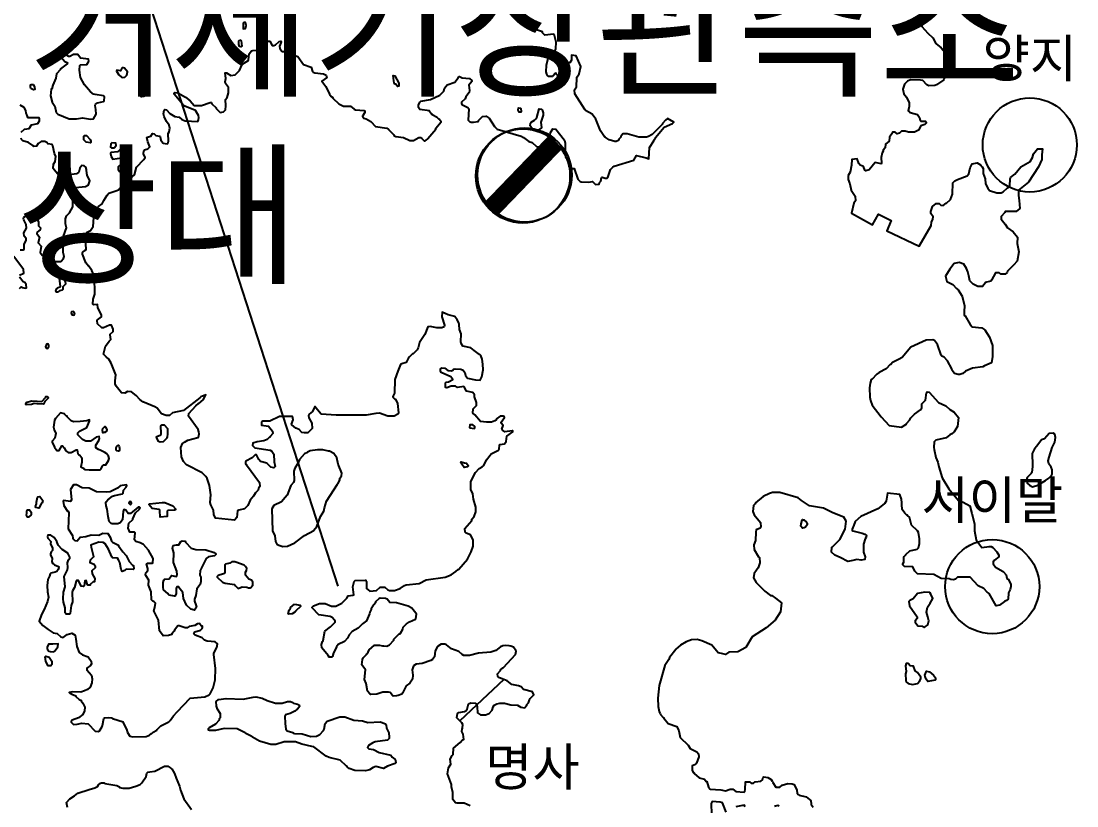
# Model space of a CAD drawing. Header units: millimetres. Extents: x -954552 to 1497340, y -301250 to 736091.
# Drawn here: x 333026 to 361063, y 139135 to 159984 of the extents above; entities that cross this region are included whole.
import ezdxf
from ezdxf.enums import TextEntityAlignment as Align

# ---------------------------------------------------------------- set-up
doc = ezdxf.new("R2010")
doc.units = ezdxf.units.MM
for name, color, linetype in [('2121', 7, 'Continuous'), ('2122', 7, 'Continuous'), ('AWS', 4, 'Continuous'), ('AWS명', 2, 'Continuous'), ('EL', 2, 'Continuous'), ('Point', 1, 'Continuous'), ('관측소명', 3, 'Continuous'), ('기상청', 1, 'Continuous'), ('티센', 6, 'Continuous')]:
    doc.layers.add(name, color=color, linetype=linetype)
doc.styles.get("Standard").update_dxf_attribs({"font": ''})
doc.styles.get('Standard').set_extended_font_data('Gulim')

# ---------------------------------------------------------------- blocks, each defined once
blk = doc.blocks.new('관측소(기상청)')
at = {"layer": '기상청', "const_width": 500}
blk.add_lwpolyline([(821, 874), (-914, -926)], dxfattribs=at)
at = {"layer": '기상청'}
blk.add_circle((-46, -26), 1250, dxfattribs=at)

msp = doc.modelspace()

# ---------------------------------------------------------------- linework, layer by layer
at = {"layer": '2121', "color": 7}
for points in [[(333026, 157030), (333113, 157111), (333237, 157133), (333300, 157231), (333468, 157266), (333518, 157332), (333518, 157394), (333505, 157410), (333218, 157412), (333186, 157456), (333180, 157503), (333180, 157503), (333159, 157541), (333155, 157611), (333111, 157693), (333004, 157748)], [(333004, 153909), (333086, 153906), (333105, 153937), (333111, 154056), (333160, 154156), (333160, 154206), (333104, 154274), (333103, 154356), (333103, 154356), (333166, 154482), (333165, 154581), (333096, 154703), (333091, 154736), (333102, 154775), (333146, 154806), (333277, 154819), (333302, 154807), (333390, 154720), (333458, 154701), (333470, 154686), (333490, 154645), (333490, 154545), (333540, 154489), (333528, 154438), (333449, 154377), (333447, 154339), (333516, 154245), (333479, 154096), (333555, 154008), (333530, 153833), (333585, 153767), (333603, 153761), (333687, 153633), (333805, 153596), (334068, 153601), (334094, 153610), (334156, 153673), (334168, 153728), (334142, 153841), (334154, 154135), (334154, 154135), (334135, 154248), (334151, 154269), (334228, 154492), (334209, 154596), (334202, 154729), (334233, 154810), (334314, 154891), (334401, 155054), (334400, 155211), (334331, 155348), (334330, 155410), (334355, 155435), (334367, 155472), (334406, 155508), (334426, 155515), (334426, 155527), (334468, 155560), (334736, 155593), (334817, 155636), (334848, 155743), (334779, 155889), (334779, 155908), (334772, 155930), (334766, 156043), (334746, 156108), (334698, 156135), (334641, 156148), (334590, 156073), (334560, 155967), (334498, 155929), (334315, 155901), (334315, 155901), (334029, 155884), (333878, 156070), (333884, 156183), (333934, 156258), (333946, 156390), (333917, 156468), (333870, 156667), (333851, 156708), (333739, 156723), (333708, 156760), (333657, 156789), (333563, 156788), (333476, 156732), (333439, 156662), (333358, 156650), (333337, 156675), (333220, 156756), (333070, 156805), (333039, 156839), (333026, 156874)], [(332982, 153237), (333095, 153290), (333088, 153388), (332831, 153730)], [(332984, 152881), (333027, 152925), (333061, 152908), (333134, 152891), (333171, 152895), (333158, 152988), (333147, 153010), (333127, 153038), (333077, 153057), (332982, 153181)], [(345842, 142492), (345118, 141813)], [(345118, 141813), (344675, 141398)]]:
    msp.add_lwpolyline(points, dxfattribs=at)
at = {"layer": '2122', "color": 7}
for points in [[(340861, 149704), (340828, 149745), (340766, 149615), (340673, 149546), (340656, 149504), (340667, 149446), (340749, 149303), (340756, 149159), (340643, 149043), (340551, 149042), (340481, 149058), (340406, 149133), (340319, 149170), (340212, 149257), (340206, 149276), (340255, 149388), (340236, 149476), (339886, 149481), (339630, 149355), (339437, 149354), (339406, 149323), (339412, 149248), (339600, 149224), (339600, 149224), (339706, 149093), (339707, 149025), (339641, 148951), (339635, 148931), (339622, 148931), (339564, 148871), (339476, 148830), (339292, 148803), (339177, 148773), (339171, 148711), (339233, 148648), (339636, 148589), (339683, 148562), (339740, 148481), (339747, 148274), (339772, 148150), (339741, 148118), (339654, 148137), (339553, 148243), (339383, 148285), (339340, 148336), (339278, 148458), (339240, 148461), (339159, 148379), (338997, 148291), (338985, 148278), (338985, 148229), (339002, 148206), (339015, 148206), (339015, 148193), (339355, 147723), (339355, 147723), (339362, 147623), (339337, 147599), (339318, 147524), (339247, 147452), (339201, 147367), (339106, 147261), (339045, 147117), (338958, 147023), (338804, 146994), (338777, 146973), (338752, 146797), (338690, 146728), (338189, 146783), (338146, 146876), (338139, 146994), (338064, 147132), (338051, 147195), (338063, 147395), (338030, 147650), (337968, 147829), (337936, 147884), (337836, 147981), (337417, 148192), (337335, 148285), (337284, 148410), (337272, 148653), (337314, 148760), (337366, 148802), (337452, 148848), (337720, 148918), (337733, 148930), (337733, 148930), (337757, 149018), (337749, 149077), (337726, 149133), (337469, 149492), (337480, 149556), (337668, 149767), (337735, 149822), (337747, 149822), (337861, 149924), (337935, 150055), (337798, 150005), (337773, 149977), (337337, 149641), (337050, 149577), (336969, 149509), (336875, 149508), (336756, 149552), (336643, 149704), (336580, 149738), (336261, 149867), (336177, 149936), (336082, 150034), (335954, 150137), (335855, 150142), (335780, 150104), (335692, 150110), (335548, 150282), (335524, 150352), (335520, 150427), (335540, 150591), (335414, 150897), (335414, 150897), (335352, 151006), (335281, 151061), (335213, 151136), (335256, 151309), (335263, 151350), (335362, 151484), (335406, 151527), (335387, 151646), (335393, 151665), (335468, 151734), (335474, 151797), (335423, 151903), (335374, 151902), (335211, 151836), (335174, 151839), (335055, 151942), (335048, 152033), (335054, 152051), (335161, 152132), (335160, 152177), (335066, 152364), (335053, 152457), (334947, 152444), (334928, 152463), (334940, 152594), (334966, 152674), (334983, 152726), (334975, 153188), (334901, 153357), (334825, 153470), (334813, 153473), (334813, 153473), (334747, 153558), (334732, 153593), (334661, 153793), (334661, 153837), (334730, 153899), (334742, 153899), (334755, 153925), (334749, 154060), (334733, 154149), (334734, 154274), (334784, 154374), (334865, 154418), (334940, 154524), (334963, 154893), (334976, 154963), (335078, 155058), (335181, 155132), (335222, 155219), (335311, 155363), (335356, 155413), (335546, 155471), (335611, 155505), (335848, 155796), (335983, 155858), (336034, 155897), (336090, 156103), (336285, 156310), (336320, 156360), (336276, 156454), (336282, 156541), (336301, 156560), (336301, 156560), (336395, 156594), (336444, 156642), (336388, 156779), (336369, 156888), (336375, 156898), (336468, 156923), (336518, 156998), (336561, 156992), (336600, 156949), (336706, 156930), (336718, 156914), (336737, 156818), (336800, 156737), (336906, 156728), (336932, 156756), (336938, 156793), (336931, 156996), (336962, 157043), (336980, 157137), (336961, 157218), (336888, 157317), (336822, 157450), (336804, 157524), (336828, 157615), (336847, 157636), (336884, 157630), (336972, 157531), (337111, 157450), (337223, 157432), (337291, 157369), (337379, 157339), (337379, 157339), (337715, 157317), (337741, 157359), (337748, 157421), (337741, 157477), (337659, 157611), (337378, 157726), (337323, 157772), (337095, 158043), (337095, 158069), (337114, 158087), (337184, 158081), (337390, 157963), (337514, 157870), (337621, 157746), (337816, 157746), (338046, 157822), (338078, 157819), (338095, 157785), (338204, 157679), (338209, 157659), (338309, 157554), (338403, 157573), (338453, 157629), (338465, 157736), (338452, 157898), (338495, 157954), (338532, 158079), (338532, 158217), (338457, 158329), (338444, 158373), (338463, 158460), (338463, 158460), (338443, 158610), (338480, 158614), (338594, 158536), (338712, 158555), (338824, 158668), (338892, 158812), (338960, 158872), (339048, 158925), (339061, 158952), (339085, 159118), (339147, 159194), (339179, 159204), (339366, 159210), (339409, 159245), (339415, 159375), (339427, 159401), (339515, 159408), (339586, 159455), (339628, 159452), (339697, 159340), (339735, 159340), (339778, 159352), (339878, 159446), (339927, 159450), (339934, 159422), (339890, 159315), (339897, 159259), (339903, 159240), (339959, 159178), (340078, 159178), (340178, 159247), (340178, 159247), (340228, 159251), (340240, 159235), (340234, 159154), (340278, 159079), (340378, 159048), (340529, 158833), (340730, 158762), (340761, 158647), (340780, 158628), (340828, 158612), (341055, 158582), (341124, 158548), (341149, 158476), (341136, 158476), (341012, 158391), (341118, 158251), (341219, 158042), (341263, 157980), (341302, 157952), (341308, 157935), (341463, 157789), (341589, 157722), (341770, 157722), (341871, 157641), (341902, 157631), (342134, 157612), (342152, 157601), (342158, 157560), (342096, 157461), (342127, 157406), (342188, 157390), (342188, 157390), (342311, 157315), (342434, 157187), (342740, 157144), (342771, 157116), (342784, 157116), (342784, 157104), (342922, 156967), (342935, 156939), (342978, 156917), (343185, 156896), (343348, 156816), (343442, 156816), (343586, 156889), (343629, 156895), (343669, 156869), (343729, 156804), (343760, 156807), (343781, 156821), (343823, 156855), (343823, 156868), (344040, 157111), (344040, 157136), (344183, 157306), (344131, 157378), (344118, 157378), (344077, 157424), (343945, 157495), (343945, 157508), (343927, 157511), (343867, 157587), (343870, 157601), (343870, 157601), (343613, 157635), (343576, 157685), (343575, 157753), (343613, 157828), (343644, 157859), (343894, 157898), (344143, 158017), (344249, 158124), (344273, 158199), (344342, 158293), (344542, 158363), (344635, 158475), (344635, 158488), (344666, 158513), (344741, 158476), (344929, 158457), (344991, 158408), (344991, 158383), (344917, 158282), (344936, 158139), (344926, 158083), (344837, 157970), (344815, 157923), (344725, 157832), (344719, 157795), (344731, 157770), (344888, 157689), (344913, 157657), (344902, 157351), (344933, 157320), (344977, 157299), (344977, 157299), (345039, 157296), (345151, 157315), (345176, 157330), (345176, 157343), (345282, 157447), (345375, 157460), (345457, 157404), (345595, 157185), (345670, 157110), (346309, 156925), (346365, 156894), (346509, 156782), (346597, 156758), (346716, 156652), (346916, 156640), (346984, 156603), (347104, 156622), (347115, 156647), (347077, 156960), (347083, 157022), (347145, 157122), (347226, 157116), (347452, 156823), (347478, 156742), (347472, 156629), (347479, 156380), (347548, 156286), (347567, 156124), (347592, 156086), (347611, 156070), (347711, 156065), (347711, 156065), (347806, 155784), (347868, 155725), (347899, 155716), (348101, 155704), (348200, 155720), (348275, 155639), (348376, 155656), (348390, 155694), (348418, 155729), (348443, 155826), (348456, 155839), (348536, 155813), (348587, 155815), (348605, 155833), (348679, 156042), (348741, 156106), (348779, 156128), (349297, 156292), (349365, 156417), (349621, 156350), (349694, 156322), (349714, 156630), (349829, 156806), (349835, 156829), (349877, 156881), (349877, 156894), (350100, 157169), (350325, 157267), (350363, 157302), (350192, 157395), (350138, 157354), (350138, 157354), (350057, 157262), (350057, 157250), (349782, 156968), (349689, 156918), (349632, 156905), (349432, 156898), (349120, 156985), (349004, 156990), (348953, 156922), (348954, 156903), (348898, 156845), (348899, 156833), (348864, 156799), (348827, 156784), (348796, 156784), (348641, 156826), (348533, 156901), (348533, 156914), (348521, 156914), (348413, 157069), (348290, 157379), (348187, 157513), (348018, 157606), (347993, 157634), (347729, 158049), (347722, 158161), (347772, 158236), (347784, 158480), (347790, 158505), (347846, 158587), (347888, 158781), (347888, 158781), (347766, 159059), (347644, 159080), (347645, 158948), (347595, 158879), (347439, 158885), (347420, 158866), (347417, 158803), (347431, 158752), (347434, 158666), (347408, 158588), (347371, 158522), (347303, 158525), (347234, 158585), (347234, 158597), (347212, 158596), (347159, 158527), (347134, 158512), (347041, 158508), (347006, 158537), (346986, 158571), (346971, 158640), (346977, 158814), (347026, 158996), (347040, 159022), (347169, 159152), (347179, 159182), (347225, 159246), (347231, 159427), (347193, 159603), (347168, 159640), (346931, 159614), (346931, 159614), (346868, 159670), (346868, 159695), (346661, 159769), (346617, 159800), (346526, 159897), (346372, 160090)], [(338926, 159866), (338927, 159781), (338983, 159787), (339001, 159867), (338982, 159949), (338938, 159943), (338926, 159930), (338926, 159866), (338926, 159866)], [(357094, 160001), (357063, 159973), (356963, 159960), (356938, 159942), (356932, 159923), (356945, 159838), (357026, 159751), (357026, 159751), (357108, 159661), (357236, 159540)], [(357236, 159540), (357314, 159391), (357455, 159271), (357604, 159108), (357640, 158924), (357604, 158725), (357569, 158576), (357533, 158421), (357338, 158288), (357294, 158272), (357131, 158262), (357082, 158292), (356968, 158405), (356911, 158418), (356643, 158422), (356562, 158391), (356486, 158307), (356438, 158175), (356438, 158175), (356463, 158052), (356534, 157960), (356612, 157811), (356605, 157719), (356584, 157601), (356603, 157598), (356634, 157560), (356828, 157499), (356884, 157423), (356903, 157343), (356916, 157330), (357040, 157324), (357059, 157299), (357059, 157274), (357028, 157240), (356916, 157205), (356861, 157083), (356748, 157036), (356592, 157030), (356504, 157060), (356423, 157060), (356404, 157057), (356348, 157003), (356292, 156990), (356241, 157034), (356167, 157034), (356165, 157017), (356086, 156902), (356074, 156797), (355980, 156714), (355969, 156615), (355922, 156552), (355922, 156533), (355888, 156483), (355863, 156364), (355863, 156364), (355876, 156208), (355863, 156196), (355707, 156226), (355545, 156032), (355458, 156004), (355433, 156025), (355395, 156125), (355308, 156156), (355271, 156200), (355226, 156325), (355089, 156306), (355077, 156153), (355040, 155974), (354990, 155880), (354990, 155774), (355035, 155662), (355067, 155493), (355173, 155331), (355180, 155207), (355143, 155143), (355074, 154878), (355074, 154878), (355639, 154568), (355791, 154857), (356131, 154687), (356012, 154415), (356878, 154008), (357197, 154557), (357197, 154557), (357200, 154639), (357238, 154724), (357243, 154782), (357185, 154877), (357180, 154929), (357230, 155063), (357323, 155139), (357404, 155139), (357448, 155095), (357510, 155089), (357592, 155145), (357604, 155145), (357704, 155246), (357760, 155390), (357771, 155690), (357771, 155690), (357824, 155739), (357889, 155778), (358145, 155872), (358195, 155929), (358231, 156083), (358282, 156191), (358413, 156217), (358507, 156168), (358551, 156115), (358576, 156068), (358570, 155939), (358627, 155792), (358639, 155662), (358694, 155544), (358740, 155487), (358934, 155419), (359049, 155419), (359103, 155451), (359220, 155558), (359233, 155558), (359283, 155620), (359288, 155783), (359301, 155833), (359413, 155921), (359575, 156114), (359818, 156250), (359887, 156360), (359911, 156459), (360017, 156591), (360148, 156592), (360136, 156427), (360136, 156304), (360043, 156109), (359776, 155707), (359509, 155491), (359509, 155353), (359534, 155214), (359545, 155008), (359452, 154926), (359198, 154923), (359161, 154926), (359146, 154896), (359055, 154795), (359049, 154720), (359156, 154586), (359156, 154586), (359220, 154488), (359370, 154386), (359488, 154242), (359478, 154072), (359519, 153856), (359478, 153604), (359380, 153496), (359216, 153345), (359210, 153309), (359154, 153261), (359054, 153260), (358998, 153295), (358904, 153295), (358798, 153100), (358774, 153072), (358630, 153044), (358630, 153018), (358555, 152937), (358534, 152931), (358430, 152936), (358305, 152999), (358223, 153086), (358192, 153218), (358192, 153218), (358171, 153321), (358135, 153414), (358063, 153527), (357935, 153568), (357801, 153547), (357688, 153398), (357570, 153208), (357606, 153069), (357770, 152987), (357862, 152882), (357862, 152882), (357906, 152841), (358013, 152679), (358082, 152417), (358065, 152267), (358070, 152180), (358083, 152155), (358096, 152155), (358228, 151921), (358284, 151865), (358540, 151837), (358618, 151781), (358745, 151590), (358823, 151363), (358823, 151073), (358795, 150903), (358613, 150826), (358569, 150797), (358288, 150763), (358107, 150681), (358032, 150624), (357951, 150599), (357907, 150599), (357813, 150623), (357751, 150701), (357738, 150745), (357625, 150962), (357536, 151060), (357474, 151084), (357456, 151106), (357361, 151393), (357279, 151495), (357238, 151514), (357060, 151507), (356655, 151319), (356419, 151049), (356340, 151001), (356163, 150917), (356120, 150861), (356107, 150861), (355995, 150748), (355814, 150653), (355752, 150609), (355615, 150460), (355602, 150460), (355572, 150362), (355559, 150244), (355559, 150244), (355560, 149997), (355578, 149906), (355623, 149785), (355868, 149467), (356081, 149237), (356407, 149200), (356524, 149269), (356538, 149297), (356624, 149388), (356646, 149435), (356748, 149539), (356910, 149658), (356942, 149714), (356948, 149820), (357041, 149914), (357071, 150108), (357084, 150133), (357140, 150127), (357391, 149853), (357585, 149767), (357685, 149670), (357685, 149670), (357803, 149592), (357916, 149457), (357895, 149216), (357800, 149077), (357743, 149023), (357686, 148990), (357595, 148911), (357313, 148847), (357276, 148809), (357264, 148653), (357274, 148606)], [(338834, 159490), (338872, 159463), (338884, 159318), (338865, 159302), (338822, 159305), (338809, 159361), (338809, 159461), (338834, 159490), (338834, 159490)], [(333866, 158280), (333840, 158188), (333828, 158176), (333803, 157998), (333847, 157832), (333923, 157720), (333961, 157558), (333999, 157508), (334299, 157384), (334493, 157384), (334661, 157410), (334873, 157383), (334949, 157389), (335017, 157512), (335014, 157638), (334997, 157742), (335004, 157773), (335057, 157810), (335215, 157847), (335235, 157878), (335240, 157962), (335215, 157999), (334990, 158030), (334946, 158046), (334873, 158101), (334709, 158293), (334601, 158484), (334576, 158678), (334587, 158803), (334606, 158822), (334769, 158832), (334769, 158832), (334818, 158898), (334824, 158917), (334818, 158969), (334606, 158997), (334537, 159093), (334418, 159096), (334324, 159046), (334293, 159046), (334124, 159139), (333918, 159176), (333906, 159151), (333936, 159101), (334099, 159020), (334187, 158914), (334250, 158886), (334256, 158865), (334250, 158846), (334075, 158714), (334076, 158701), (333970, 158582), (333945, 158470), (333866, 158280), (333866, 158280)], [(335709, 158753), (335669, 158663), (335569, 158679), (335563, 158653), (335619, 158554), (335696, 158496), (335732, 158486), (335782, 158492), (335838, 158551), (335851, 158639), (335769, 158732), (335709, 158753), (335709, 158753)], [(342920, 158395), (342904, 158541), (342955, 158532), (343061, 158339), (343055, 158254), (343018, 158251), (342974, 158308), (342955, 158313), (342930, 158344), (342920, 158395), (342920, 158395)], [(333273, 158230), (333278, 158287), (333290, 158299), (333346, 158299), (333385, 158241), (333391, 158168), (333353, 158156), (333288, 158196), (333273, 158230), (333273, 158230)], [(336160, 158090), (336161, 158062), (336209, 157984), (336234, 157981), (336296, 157994), (336339, 158041), (336352, 158109), (336302, 158166), (336220, 158193), (336164, 158140), (336160, 158090), (336160, 158090)], [(346229, 157621), (346237, 157681), (346287, 157669), (346300, 157653), (346306, 157594), (346294, 157569), (346250, 157566), (346229, 157621), (346229, 157621)], [(346692, 157384), (346719, 157423), (346781, 157651), (346844, 157642), (346860, 157627), (346893, 157546), (346894, 157483), (346832, 157302), (346845, 157152), (346758, 157083), (346658, 157079), (346574, 157162), (346545, 157204), (346551, 157270), (346569, 157301), (346662, 157356), (346692, 157384), (346692, 157384)], [(334692, 156851), (334694, 156929), (334713, 156948), (334763, 156942), (334863, 156842), (334882, 156792), (334882, 156761), (334870, 156749), (334757, 156767), (334694, 156829), (334692, 156851), (334692, 156851)], [(335501, 156614), (335551, 156676), (335538, 156738), (335439, 156750), (335413, 156726), (335401, 156639), (335426, 156613), (335501, 156614), (335501, 156614)], [(335613, 156531), (335588, 156514), (335420, 156495), (335402, 156463), (335417, 156385), (335459, 156320), (335696, 156349), (335696, 156336), (335709, 156336), (335753, 156277), (335821, 156274), (335833, 156290), (335827, 156345), (335700, 156511), (335700, 156524), (335676, 156549), (335639, 156558), (335613, 156531), (335613, 156531)], [(335715, 155990), (335741, 156014), (335728, 156101), (335702, 156139), (335627, 156139), (335603, 156114), (335604, 156039), (335641, 155989), (335715, 155990), (335715, 155990)], [(334162, 153348), (334145, 153168), (334195, 153075), (334202, 152994), (334133, 152925), (334133, 152856), (334121, 152840), (334049, 152819), (333992, 152785), (333965, 152784), (333952, 152818), (333978, 152877), (333995, 152899), (334071, 152937), (334033, 153229), (334095, 153287), (334119, 153325), (334162, 153348), (334162, 153348)], [(334449, 152200), (334439, 152252), (334416, 152269), (334367, 152259), (334352, 152227), (334380, 152178), (334424, 152173), (334444, 152195), (334444, 152195)], [(342163, 145131), (342181, 145131), (342181, 145112), (342181, 145112), (342194, 145100), (342201, 144915), (342288, 144844), (342464, 144854), (342563, 144945), (342682, 144943), (342766, 144879), (342813, 144855), (342939, 144856), (343095, 144912), (343206, 144994), (343250, 145010), (343593, 145045), (343787, 145137), (344287, 145210), (344449, 145273), (344572, 145362), (344634, 145418), (344653, 145423), (344879, 145687), (344978, 145881), (345027, 146038), (345027, 146206), (344958, 146340), (344845, 146378), (344814, 146408), (344809, 146507), (344994, 146718), (344999, 146750), (345056, 146819), (345100, 146950), (345100, 146950), (345099, 147069), (345036, 147287), (345022, 147424), (344973, 147537), (344972, 147749), (345092, 147993), (345191, 148097), (345270, 148140), (345311, 148179), (345388, 148331), (345486, 148449), (345506, 148488), (345706, 148582), (345719, 148607), (345730, 148727), (345743, 148739), (345862, 148752), (345905, 148820), (345929, 148958), (346081, 149071), (346088, 149095), (346068, 149102), (345872, 149077), (345810, 149117), (345792, 149145), (345829, 149245), (345778, 149302), (345778, 149332), (345866, 149452), (345855, 149477), (345830, 149485), (345830, 149485), (345747, 149485), (345652, 149416), (345640, 149390), (345610, 149366), (345522, 149331), (345387, 149330), (345228, 149343), (345078, 149520), (345021, 149570), (345027, 149686), (345115, 149774), (345121, 149849), (345070, 150005), (345064, 150055), (345020, 150117), (344857, 150154), (344794, 150266), (344782, 150273), (344619, 150253), (344563, 150284), (344450, 150284), (344332, 150243), (344294, 150249), (344294, 150371), (344317, 150389), (344379, 150404), (344488, 150465), (344437, 150534), (344181, 150652), (344162, 150689), (344165, 150725), (344165, 150725), (344174, 150758), (344193, 150777), (344280, 150764), (344356, 150706), (344455, 150696), (344487, 150709), (344511, 150740), (344549, 150749), (344705, 150741), (344768, 150710), (344806, 150647), (344831, 150566), (344881, 150498), (345095, 150456), (345218, 150449), (345262, 150530), (345293, 150718), (345286, 150874), (345269, 151003), (345235, 151099), (345211, 151130), (345198, 151130), (345055, 151234), (344972, 151304), (344753, 151347), (344709, 151416), (344703, 151460), (344715, 151678), (344666, 151790), (344655, 151928), (344650, 151968), (344650, 151968), (344610, 152052), (344544, 152140), (344368, 152183), (344209, 152249), (344201, 152126), (344270, 151902), (344258, 151864), (344195, 151839), (344070, 151833), (343889, 151872), (343827, 151862), (343744, 151661), (343610, 151443), (343567, 151301), (343542, 151249), (343439, 151147), (343419, 151141), (343339, 151069), (343304, 151022), (343255, 150911), (343137, 150882), (343099, 150861), (343030, 150685), (342950, 150460), (342946, 150103), (342896, 150010), (342902, 149988), (342952, 149942), (342965, 149942), (343022, 149829), (343047, 149573), (343047, 149573), (343028, 149542), (342929, 149491), (342761, 149491), (342547, 149565), (342447, 149558), (342186, 149514), (341391, 149518), (340998, 149545), (340986, 149547), (340861, 149704)], [(333761, 151372), (333734, 151411), (333697, 151401), (333673, 151329), (333695, 151292), (333729, 151290), (333761, 151344), (333759, 151379), (333759, 151379)], [(333452, 149889), (333581, 149878), (333681, 149991), (333687, 150010), (333706, 150007), (333743, 149982), (333743, 149970), (333656, 149879), (333619, 149809), (333449, 149815), (333375, 149828), (333300, 149796), (333163, 149789), (333150, 149802), (333150, 149820), (333175, 149858), (333313, 149896), (333452, 149889), (333452, 149889)], [(334599, 149346), (334414, 149341), (334357, 149369), (334250, 149474), (334250, 149487), (334231, 149493), (334182, 149540), (334182, 149552), (334069, 149574), (333939, 149430), (333914, 149379), (333883, 149198), (333901, 149130), (333947, 149030), (333922, 148905), (333847, 148829), (333851, 148795), (333910, 148667), (333973, 148580), (334036, 148580), (334110, 148705), (334129, 148702), (334172, 148648), (334217, 148569), (334273, 148525), (334360, 148525), (334485, 148594), (334516, 148598), (334536, 148488), (334548, 148469), (334584, 148456), (334584, 148456), (334636, 148383), (334636, 148263), (334612, 148145), (334682, 148111), (334688, 148092), (334724, 148073), (334831, 148064), (335124, 148062), (335149, 148087), (335192, 148171), (335218, 148197), (335274, 148197), (335348, 148308), (335361, 148360), (335348, 148423), (335292, 148497), (335254, 148522), (335147, 148578), (335078, 148599), (335010, 148646), (335010, 148714), (335092, 148846), (335106, 148893), (335102, 148949), (335022, 148927), (334865, 148827), (334747, 148826), (334653, 148870), (334534, 148994), (334534, 149044), (334577, 149088), (334577, 149088), (334776, 149192), (334845, 149354), (334845, 149391), (334770, 149363), (334599, 149346), (334599, 149346)], [(335215, 149053), (335215, 149065), (335264, 149065), (335264, 149078), (335302, 149091), (335314, 149128), (335289, 149190), (335264, 149190), (335264, 149203), (335238, 149202), (335189, 149153), (335177, 149115), (335189, 149052), (335215, 149053), (335215, 149053)], [(336744, 149029), (336738, 149233), (336776, 149262), (336825, 149259), (336913, 149159), (336917, 149030), (336909, 148920), (336896, 148920), (336896, 148902), (336803, 148808), (336721, 148799), (336677, 148820), (336621, 148927), (336633, 148951), (336733, 148992), (336745, 149008), (336744, 149029), (336744, 149029)], [(345006, 149255), (344941, 149255), (344929, 149192), (344942, 149180), (345055, 149158), (345079, 149186), (345073, 149214), (345022, 149255), (345006, 149255), (345006, 149255)], [(335553, 148639), (335559, 148686), (335584, 148710), (335616, 148714), (335634, 148686), (335641, 148635), (335635, 148581), (335616, 148558), (335566, 148564), (335547, 148585), (335553, 148639), (335553, 148639)], [(341186, 148563), (341039, 148598), (340895, 148598), (340895, 148598), (340701, 148565), (340632, 148536), (340628, 148521), (340552, 148490), (340415, 148340), (340374, 148228), (340291, 148108), (340272, 148026), (340280, 147777), (340261, 147728), (340186, 147645), (340094, 147388), (340039, 147324), (340039, 147324)], [(357274, 148606), (357321, 148391), (357371, 148266), (357397, 148139), (357485, 147848), (357661, 147556), (357918, 147247), (357918, 147247), (358044, 147204), (358221, 147105), (358277, 146899), (358348, 146630), (358348, 146439), (358390, 146205), (358404, 146174), (358541, 145996), (358735, 146028), (358782, 146027), (358828, 146004), (358935, 145885), (358986, 145797), (358986, 145754), (358873, 145666), (358855, 145634), (358836, 145628), (358836, 145566), (358899, 145479), (359105, 145361), (359181, 145274), (359200, 145186), (359215, 145165), (359234, 145158), (359307, 145024), (359310, 144961), (359295, 144880), (359251, 144799), (359239, 144630), (359196, 144593), (359141, 144569), (359009, 144467), (358915, 144454), (358733, 144778), (358677, 144817), (358589, 144909), (358589, 144909), (358445, 144980), (358232, 145215), (357894, 145213), (357838, 145162), (357783, 145144), (357718, 145147), (357667, 145163), (357457, 145174), (357263, 145280), (356831, 145297), (356757, 145371), (356706, 145484), (356481, 145496), (356444, 145539), (356444, 145570), (356468, 145608), (356468, 145739), (356480, 145764), (356518, 145801), (356518, 145814), (356623, 145909), (356817, 145956), (356854, 145990), (356882, 146104), (356885, 146234), (356853, 146396), (356828, 146446), (356671, 146596), (356614, 146802), (356575, 146838), (356569, 146857), (356569, 146857), (356549, 146863), (356495, 146910), (356426, 147007), (356410, 147139), (356417, 147183), (356409, 147288), (356362, 147407), (356037, 147443), (356001, 147231), (355957, 147159), (355944, 147159), (355777, 147031), (355327, 146823), (355172, 146691), (355143, 146592), (355097, 146491), (355098, 146453), (355110, 146440), (355360, 146379), (355435, 146351), (355472, 146322), (355464, 146270), (355437, 146230), (355398, 146091), (355399, 145873), (355399, 145873), (355436, 145751), (355429, 145681), (355330, 145659), (355216, 145681), (355110, 145652), (354983, 145631), (354777, 145730), (354635, 145794), (354550, 145879), (354555, 146008), (354555, 146008), (354568, 146011), (354767, 146215), (354909, 146483), (354934, 146696), (354877, 146808), (354584, 146919), (354333, 147044), (353961, 147107), (353751, 147251), (353663, 147323), (353663, 147323), (353176, 147465), (352982, 147464), (352897, 147433), (352732, 147357), (352527, 147186), (352521, 147157), (352477, 147113), (352459, 146956), (352497, 146866), (352660, 146663), (352673, 146539), (352648, 146513), (352548, 146469), (352536, 146406), (352524, 146188), (352487, 146069), (352494, 145944), (352609, 145756), (352621, 145756), (352632, 145738), (352639, 145595), (352602, 145457), (352551, 145400), (352496, 145313), (352478, 145192), (352546, 145067), (352559, 145064), (352779, 144839), (352929, 144721), (352960, 144721), (353055, 144653), (353218, 144533), (353190, 144292), (353048, 144065), (352814, 143867), (352439, 143626), (352269, 143342), (352063, 143229), (351822, 143215), (351730, 143158), (351628, 143186), (351541, 143199), (351365, 143404), (351103, 143521), (350983, 143552), (350830, 143544), (350690, 143498), (350533, 143407), (350410, 143301), (350410, 143288), (350242, 143081), (350223, 143025), (350118, 142869), (349969, 142337), (349939, 142000), (349945, 141780), (349966, 141644), (349986, 141601), (350001, 141597), (350009, 141565), (350074, 141488), (350086, 141488), (350093, 141468), (350210, 141325), (350441, 141242), (350488, 141125), (350530, 140949), (350736, 140753), (350794, 140659), (350969, 140573), (351018, 140519), (351018, 140519), (351019, 140441), (350963, 140272), (350932, 140235), (350845, 140197), (350845, 140078), (350884, 140013), (350896, 140013), (350902, 139996), (351034, 139885), (351171, 139845), (351221, 139779), (351234, 139779), (351282, 139632), (351328, 139580), (351609, 139562), (351735, 139532), (351853, 139576), (351929, 139576), (352010, 139520), (352229, 139499), (352247, 139517), (352256, 139568), (352264, 139777), (352371, 139771), (352414, 139737), (352472, 139740), (352515, 139775), (352671, 139788), (352714, 139828), (352733, 139897), (352752, 139906), (352752, 139906), (352852, 139892), (352945, 139835), (352967, 139791), (352980, 139791), (352988, 139759), (353065, 139633), (353178, 139637), (353240, 139687), (353389, 139731), (353502, 139725), (353552, 139703), (353627, 139556), (353634, 139476), (353665, 139439), (353690, 139420), (353872, 139376), (353960, 139307), (353972, 139308), (353972, 139295), (353997, 139277), (354010, 139183), (354004, 139174), (354060, 139102)], [(341433, 147693), (341486, 147787), (341485, 147825), (341535, 147900), (341541, 147975), (341446, 148212), (341414, 148381), (341333, 148493), (341220, 148555), (341186, 148563)], [(344805, 148253), (344857, 148236), (344895, 148174), (344895, 148161), (344876, 148142), (344795, 148127), (344730, 148215), (344707, 148251), (344714, 148276), (344805, 148253), (344805, 148253)], [(340039, 147324), (339944, 147211), (339738, 147113), (339682, 147031), (339703, 146444), (339760, 146313), (339779, 146157), (339817, 146092), (339866, 146060), (339973, 146026), (340098, 146033), (340292, 146128), (340553, 146316), (340796, 146451), (340796, 146463), (340877, 146556), (340976, 146824), (341063, 146961), (341081, 147055), (341135, 147229), (341427, 147682), (341433, 147693)], [(333437, 147203), (333459, 147335), (333471, 147347), (333521, 147354), (333602, 147248), (333583, 147188), (333546, 147146), (333497, 147048), (333416, 147063), (333409, 147085), (333434, 147158), (333437, 147203), (333437, 147203)], [(335900, 147214), (335886, 147175), (335925, 147142), (335930, 147143), (335960, 147178), (335936, 147222), (335900, 147214), (335900, 147214)], [(336775, 147192), (336839, 147197), (337058, 147104), (337127, 147029), (337127, 147004), (337104, 147001), (337098, 146992), (336921, 146985), (336902, 146966), (336903, 146822), (336722, 146802), (336709, 146984), (336696, 147009), (336508, 147039), (336414, 147139), (336433, 147164), (336775, 147192), (336775, 147192)], [(333175, 146908), (333179, 146965), (333197, 146997), (333253, 146997), (333291, 146938), (333291, 146869), (333223, 146806), (333198, 146803), (333173, 146859), (333175, 146908), (333175, 146908)], [(353741, 146626), (353765, 146729), (353778, 146742), (353797, 146729), (353810, 146732), (353884, 146670), (353897, 146648), (353897, 146599), (353854, 146543), (353822, 146520), (353773, 146511), (353735, 146566), (353741, 146626), (353741, 146626)], [(337168, 145275), (337166, 145371), (337069, 145604), (337081, 145860), (337049, 145985), (337061, 146054), (337149, 146070), (337212, 146070), (337267, 146155), (337299, 146177), (337380, 146165), (337390, 146141), (337543, 145981), (337662, 145950), (337931, 145938), (338149, 145870), (338193, 145833), (338193, 145814), (338162, 145780), (338000, 145748), (337944, 145707), (337807, 145438), (337801, 145407), (337782, 145388), (337774, 145268), (337796, 145213), (337796, 145100), (337777, 145019), (337691, 144906), (337666, 144725), (337629, 144625), (337629, 144625), (337629, 144575), (337669, 144481), (337680, 144413), (337630, 144335), (337529, 144363), (337417, 144468), (337341, 144643), (337322, 144806), (337216, 144939), (337216, 144958), (337165, 144955), (337147, 144911), (337141, 144767), (337110, 144711), (337097, 144708), (336960, 144735), (336941, 144748), (336922, 144782), (336810, 144872), (336797, 144947), (336801, 145070), (336814, 145128), (336833, 145160), (336958, 145167), (337020, 145254), (337146, 145233), (337164, 145253), (337168, 145275), (337168, 145275)], [(338724, 145608), (338706, 145616), (338619, 145619), (338567, 145587), (338450, 145553), (338438, 145541), (338432, 145484), (338439, 145324), (338401, 145296), (338263, 145258), (338232, 145233), (338232, 145209), (338370, 145078), (338449, 145056), (338696, 145020), (338721, 144979), (338790, 144910), (338900, 144954), (339018, 144945), (339068, 144927), (339121, 144930), (339183, 144999), (339183, 145080), (339145, 145130), (339070, 145161), (338989, 145261), (338982, 145342), (339013, 145386), (339019, 145445), (338988, 145495), (338950, 145530), (338950, 145530), (338724, 145608), (338724, 145608)], [(342359, 144422), (342322, 144373), (342322, 144354), (342287, 144286), (342278, 144238), (342198, 144053), (342096, 143975), (341974, 143853), (341818, 143771), (341737, 143677), (341692, 143594), (341616, 143506), (341450, 143426), (341400, 143364), (341370, 143283), (341325, 143205), (341295, 143106), (341277, 143085), (341208, 143085), (341208, 143085), (341182, 143128), (341013, 143331), (341007, 143425), (341032, 143505), (341050, 143531), (341093, 143781), (341240, 143894), (341326, 143974), (341364, 144016), (341366, 144040), (341348, 144073), (341285, 144138), (341235, 144169), (340929, 144208), (340759, 144395), (340759, 144414), (340791, 144449), (340947, 144512), (341103, 144512), (341272, 144444), (341384, 144444), (341546, 144523), (341674, 144657), (341714, 144714), (341833, 144730), (341858, 144746), (341839, 144952), (341869, 145095), (341901, 145127), (342163, 145131)], [(340286, 144491), (340441, 144469), (340453, 144441), (340317, 144310), (340317, 144297), (340297, 144280), (340222, 144242), (340123, 144225), (340116, 144234), (340141, 144334), (340184, 144390), (340184, 144403), (340286, 144491), (340286, 144491)], [(342661, 143384), (342737, 143381), (342812, 143418), (342924, 143537), (342924, 143563), (343067, 143707), (343093, 143707), (343093, 143719), (343105, 143723), (343161, 143826), (343173, 143885), (343260, 143976), (343340, 144023), (343498, 144092), (343510, 144108), (343522, 144226), (343522, 144226), (343509, 144255), (343403, 144389), (343309, 144444), (342996, 144531), (342821, 144543), (342746, 144623), (342702, 144649), (342564, 144651), (342539, 144642), (342440, 144554), (342440, 144529), (342359, 144435), (342359, 144422)], [(333865, 143435), (333752, 143431), (333716, 143350), (333716, 143312), (333728, 143288), (333759, 143250), (333794, 143234), (333897, 143225), (333935, 143253), (333935, 143266), (334003, 143363), (334009, 143438), (333865, 143435), (333865, 143435)], [(343035, 142071), (342998, 142057), (342910, 142054), (342886, 142072), (342829, 142144), (342779, 142156), (342636, 142156), (342474, 142105), (342474, 142105), (342317, 142099), (342286, 142114), (342229, 142179), (342191, 142385), (342141, 142497), (342171, 142754), (342070, 142884), (342089, 143022), (342107, 143066), (342201, 143160), (342205, 143179), (342242, 143216), (342269, 143279), (342412, 143404), (342546, 143402), (342622, 143386), (342661, 143384)], [(345842, 142492), (345727, 142538), (345689, 142569), (345676, 142647), (345757, 142729), (345757, 142754), (345811, 142790), (345811, 142803), (345838, 142813), (346155, 143155), (346174, 143242), (346168, 143262), (346105, 143348), (346030, 143382), (345986, 143391), (345882, 143400), (345823, 143384), (345755, 143360), (345631, 143265), (345499, 143215), (345499, 143215), (345175, 143189), (344931, 143132), (344781, 143131), (344738, 143154), (344650, 143239), (344456, 143305), (344325, 143411), (344274, 143430), (344180, 143436), (344080, 143372), (344025, 143254), (344001, 143098), (343951, 143020), (343907, 142994), (343676, 142922), (343514, 142899), (343445, 142852), (343414, 142746), (343425, 142610), (343421, 142502), (343347, 142399), (343253, 142326), (343154, 142126), (343135, 142107), (343035, 142071)], [(333686, 142974), (333667, 143093), (333685, 143112), (333773, 143087), (333842, 142981), (333843, 142894), (333812, 142859), (333749, 142856), (333686, 142974), (333686, 142974)], [(356515, 142640), (356516, 142465), (356529, 142434), (356580, 142384), (356698, 142360), (356829, 142391), (356892, 142454), (356916, 142517), (356915, 142556), (356829, 142679), (356766, 142723), (356728, 142847), (356632, 142860), (356578, 142916), (356533, 142915), (356515, 142852), (356525, 142703), (356515, 142640), (356515, 142640)], [(357032, 142576), (357028, 142610), (357065, 142717), (357147, 142698), (357259, 142612), (357310, 142536), (357310, 142487), (357298, 142474), (357104, 142436), (357058, 142500), (357032, 142576), (357032, 142576)], [(345098, 141861), (345136, 141771), (345149, 141608), (345224, 141552), (345361, 141552), (345455, 141593), (345536, 141678), (345560, 141766), (345591, 141810), (345657, 141847), (345736, 141863), (345860, 141867), (346035, 141824), (346210, 141812), (346297, 141756), (346393, 141741), (346393, 141741), (346460, 141813), (346460, 141825), (346499, 141876), (346531, 141957), (346548, 141990), (346640, 142082), (346603, 142169), (346371, 142231), (346302, 142300), (346236, 142325), (346058, 142361), (345933, 142455), (345842, 142492)], [(340491, 141052), (340721, 140975), (340871, 140987), (340959, 141032), (341052, 141139), (341071, 141170), (341101, 141326), (341151, 141388), (341488, 141502), (341626, 141502), (341863, 141416), (342088, 141398), (342238, 141348), (342563, 141368), (342588, 141362), (342707, 141316), (342719, 141293), (342726, 141200), (342795, 141075), (342802, 140957), (342796, 140926), (342752, 140882), (342428, 140833), (342365, 140811), (342253, 140742), (342228, 140689), (342260, 140649), (342384, 140631), (342534, 140556), (342847, 140479), (342879, 140434), (342879, 140434), (342948, 140376), (342966, 140338), (342973, 140276), (342960, 140264), (342754, 140194), (342654, 140132), (342442, 140181), (342375, 140153), (342274, 140093), (342174, 140068), (341886, 140072), (341736, 140128), (341694, 140165), (341688, 140184), (341669, 140190), (341498, 140346), (341204, 140424), (341129, 140458), (340798, 140700), (340749, 140717), (340484, 140773), (340315, 140836), (340016, 140835), (339791, 140765), (339660, 140765), (339353, 140857), (339171, 140957), (339151, 140983), (338994, 141060), (338978, 141078), (338765, 141180), (338765, 141180), (338415, 141192), (338190, 141134), (338028, 141137), (338003, 141147), (338003, 141190), (338028, 141215), (338196, 141316), (338295, 141422), (338295, 141460), (338321, 141485), (338320, 141579), (338239, 141703), (338213, 141785), (338207, 141909), (338269, 141966), (338475, 141992), (338919, 141974), (339191, 142028), (339256, 142032), (339425, 142001), (339562, 141933), (339781, 141865), (339956, 141865), (340099, 141910), (340176, 141907), (340244, 141882), (340256, 141866), (340368, 141840), (340412, 141817), (340419, 141773), (340372, 141714), (340372, 141714), (340354, 141708), (340294, 141651), (340169, 141586), (340044, 141553), (340026, 141522), (340037, 141321), (340058, 141173), (340090, 141129), (340245, 141087), (340251, 141068), (340284, 141057), (340491, 141052), (340491, 141052)], [(344675, 141398), (344600, 141475), (344611, 141594), (344653, 141614), (344805, 141641), (344840, 141664), (344873, 141701), (344911, 141851), (344973, 141876), (345098, 141861)], [(344951, 139134), (344794, 139208), (344607, 139210), (344563, 139220), (344488, 139307), (344488, 139494), (344456, 139644), (344456, 139700), (344348, 139988), (344372, 140144), (344435, 140244), (344422, 140375), (344472, 140475), (344496, 140500), (344508, 140669), (344682, 140818), (344746, 140888), (344746, 140888), (344779, 140897), (344769, 141038), (344732, 141111), (344737, 141176), (344751, 141200), (344756, 141294), (344731, 141341), (344675, 141398)], [(336448, 140039), (336576, 140061), (336838, 140193), (336925, 140193), (337001, 140140), (337016, 140119), (337028, 140119), (337101, 140000), (337144, 139872), (337235, 139656), (337260, 139549), (337347, 139326), (337554, 139040)], [(334261, 139090), (334236, 139228), (334236, 139228), (334317, 139322), (334446, 139406), (334529, 139473), (334830, 139573), (334984, 139612), (335059, 139653), (335084, 139692), (335134, 139738), (335159, 139747), (335221, 139747), (335247, 139732), (335572, 139676), (335640, 139638), (335641, 139626), (335728, 139602), (335896, 139609), (336077, 139659), (336190, 139706), (336231, 139750), (336345, 139916), (336369, 140007), (336388, 140029), (336448, 140039), (336448, 140039)], [(351749, 138972), (351673, 139172), (351648, 139213), (351592, 139237), (351380, 139249), (351349, 139203), (351356, 138918)], [(352255, 139109), (352230, 139156), (352005, 139108)], [(353154, 139130), (353117, 139143), (353035, 139123)]]:
    msp.add_lwpolyline(points, dxfattribs=at)
for points in [[(360321, 147839), (360321, 147839), (360390, 147914), (360403, 147951), (360408, 148064), (360378, 148131), (360314, 148220), (360296, 148298), (360323, 148396), (360410, 148652), (360480, 148797), (360493, 148921), (360480, 149008), (360437, 149036), (360324, 149026), (360205, 148891), (360119, 148857), (360000, 148688), (360000, 148688), (359938, 148619), (359872, 148499), (359872, 148412), (359884, 148280), (359884, 148150), (359865, 147994), (359852, 147969), (359741, 147856), (359735, 147837), (359741, 147709), (359741, 147709), (359801, 147654), (359884, 147609), (360025, 147654), (360228, 147778)], [(334803, 143094), (334885, 142979), (334898, 142910), (334873, 142869), (334773, 142791), (334774, 142754), (334893, 142604), (334909, 142515), (334906, 142404), (334856, 142292), (334789, 142230), (334713, 142190), (334613, 142159), (334389, 142166), (334303, 142152), (334375, 142101), (334476, 142056), (334476, 142041), (334567, 141966), (334627, 141938), (334620, 141928), (334667, 141867), (334715, 141754), (334709, 141660), (334665, 141566), (334553, 141479), (334378, 141415), (334354, 141378), (334354, 141359), (334416, 141300), (334416, 141300), (334516, 141305), (334641, 141329), (334810, 141311), (334992, 141118), (335073, 141112), (335104, 141127), (335173, 141224), (335191, 141268), (335222, 141456), (335247, 141471), (335352, 141481), (335429, 141472), (335451, 141458), (335734, 141367), (335728, 141358), (335829, 141170), (335849, 141085), (335916, 140990), (335992, 140966), (336348, 140978), (336436, 141016), (336485, 141057), (336498, 141057), (336535, 141095), (336634, 141145), (336641, 141164), (336741, 141261), (336949, 141371), (336988, 141403), (337071, 141526), (337167, 141638), (337167, 141638), (337513, 142001), (337906, 142034), (338019, 142084), (338050, 142115), (338127, 142272), (338179, 142484), (338191, 142784), (338140, 143157), (338146, 143190), (338227, 143340), (338239, 143440), (338183, 143490), (337963, 143514), (337895, 143539), (337838, 143601), (337645, 143675), (337613, 143710), (337638, 143763), (337788, 143807), (337831, 143851), (337844, 143876), (337844, 143914), (337818, 143913), (337775, 143967), (337775, 143979), (337706, 143975), (337637, 143926), (337493, 143897), (337438, 143863), (337382, 143862), (337225, 143918), (337225, 143918), (337187, 143918), (337100, 143802), (337091, 143778), (337026, 143702), (337026, 143689), (336936, 143661), (336801, 143654), (336700, 143785), (336675, 144066), (336549, 144315), (336578, 144408), (336598, 144525), (336564, 144560), (336527, 144575), (336486, 144608), (336478, 144821), (336409, 144996), (336421, 145134), (336340, 145252), (336333, 145277), (336339, 145326), (336389, 145390), (336389, 145439), (336357, 145558), (336395, 145580), (336508, 145584), (336520, 145596), (336532, 145708), (336406, 145933), (336274, 146082), (336192, 146125), (336192, 146125), (336074, 146163), (336036, 146206), (336058, 146388), (336036, 146403), (335911, 146403), (335873, 146512), (335885, 146643), (335997, 146744), (335997, 146763), (336065, 146925), (336171, 147022), (336190, 147056), (336171, 147072), (336134, 147069), (335934, 146906), (335866, 146906), (335803, 146993), (335759, 147005), (335734, 146968), (335717, 146739), (335653, 146658), (335598, 146630), (335441, 146627), (335417, 146636), (335366, 146692), (335334, 146823), (335310, 147015), (335285, 147103), (335277, 147185), (335289, 147210), (335333, 147266), (335333, 147266), (335452, 147360), (335502, 147383), (335717, 147427), (335738, 147446), (335744, 147524), (335813, 147600), (335813, 147619), (335832, 147643), (335825, 147665), (335656, 147636), (335588, 147574), (335388, 147478), (335301, 147467), (335032, 147481), (334832, 147578), (334651, 147589), (334501, 147664), (334420, 147663), (334339, 147544), (334365, 147263), (334334, 147226), (334152, 147244), (334140, 147231), (334165, 147112), (334260, 146969), (334272, 146969), (334291, 146925), (334280, 146494), (334393, 146320), (334399, 146251), (334424, 146209), (334424, 146209), (334452, 146183), (334512, 146173), (334593, 146276), (334749, 146290), (334886, 146340), (335092, 146328), (335199, 146382), (335336, 146370), (335337, 146349), (335351, 146348), (335390, 146273), (335425, 146171), (335449, 146145), (335612, 146058), (335612, 146046), (335730, 145887), (335813, 145790), (335895, 145632), (335982, 145532), (336014, 145525), (336021, 145432), (336002, 145413), (335820, 145425), (335783, 145387), (335709, 145362), (335683, 145412), (335645, 145599), (335613, 145676), (335582, 145718), (335457, 145723), (335432, 145749), (335432, 145749), (335350, 145955), (335262, 146095), (335250, 146095), (335250, 146107), (335206, 146129), (335093, 146141), (334894, 146072), (334881, 146059), (334886, 146009), (334945, 145765), (334939, 145741), (334858, 145659), (334851, 145603), (334964, 145557), (334964, 145544), (334995, 145510), (334989, 145463), (334902, 145384), (334909, 145303), (334984, 145178), (334972, 145091), (334941, 145084), (334859, 145013), (334857, 145000), (334797, 145000), (334785, 145012), (334753, 145119), (334715, 145115), (334697, 144984), (334685, 144968), (334622, 144977), (334622, 144977), (334546, 145124), (334497, 145121), (334484, 145108), (334447, 144933), (334391, 144851), (334379, 144808), (334393, 144552), (334353, 144462), (334331, 144246), (334306, 144230), (334225, 144233), (334200, 144264), (334194, 144395), (334154, 144548), (334143, 144638), (334154, 144813), (334198, 144957), (334172, 145232), (334259, 145407), (334265, 145469), (334258, 145589), (334289, 145670), (334320, 145714), (334320, 145739), (334269, 145848), (334113, 145943), (334006, 146059), (333975, 146162), (333900, 146262), (333812, 146324), (333737, 146324), (333737, 146324), (333724, 146286), (333737, 146249), (333819, 146162), (333806, 146093), (333857, 145981), (333857, 145918), (333827, 145882), (333807, 145831), (333807, 145805), (333851, 145712), (333845, 145615), (333866, 145578), (333914, 145538), (334015, 145494), (334027, 145468), (334013, 145419), (333972, 145360), (333931, 145342), (333816, 145318), (333797, 145299), (333778, 145240), (333778, 145240), (333736, 145152), (333719, 144992), (333725, 144826), (333754, 144678), (333725, 144566), (333636, 144352), (333565, 144222), (333506, 144044), (333600, 143932), (333743, 143819), (333879, 143736), (333985, 143712), (334080, 143624), (334140, 143606), (334252, 143688), (334370, 143724), (334460, 143671), (334483, 143565), (334507, 143369), (334572, 143209), (334655, 143150)], [(357158, 144805), (357027, 144816), (356827, 144778), (356715, 144637), (356628, 144590), (356603, 144565), (356622, 144452), (356823, 144154), (356823, 144110), (356768, 144053), (356768, 144016), (356843, 143923), (356843, 143923), (356952, 143909), (357009, 143874), (357108, 143945), (357130, 144051), (357101, 144157), (357073, 144285), (357094, 144419), (357165, 144519), (357236, 144646), (357186, 144759)]]:
    msp.add_lwpolyline(points, close=True, dxfattribs=at)
at = {"layer": 'AWS'}
for centre in [(359813, 156694), (358816, 144960)]:
    msp.add_circle(centre, 1250, dxfattribs=at)
at = {"layer": '기상청'}
msp.add_circle((346398, 155896), 1250, dxfattribs=at)
at = {"layer": '티센'}
msp.add_lwpolyline([(333256, 170275), (341438, 144976)], dxfattribs=at)

# ---------------------------------------------------------------- block references
at = {"layer": 'Point'}
msp.add_blockref('관측소(기상청)', (346398, 155896), dxfattribs=at)

# ---------------------------------------------------------------- texts
at = {"layer": 'AWS명'}
for s, p in [('양지', (359813, 158194)), ('서이말', (358816, 146460)), ('명사', (346606, 139372))]:
    msp.add_text(s, height=1000, dxfattribs=at).set_placement(p, align=Align.BOTTOM_CENTER)
at = {"layer": 'EL'}
msp.add_text('0.000', height=2.5, dxfattribs=at).set_placement((346398, 155895), align=Align.TOP_CENTER)
at = {"layer": '관측소명'}
for s, p in [('거제기상관측소', (346398, 157396)), ('통영기상대', (331023, 152423))]:
    msp.add_text(s, height=3000, dxfattribs=at).set_placement(p, align=Align.BOTTOM_CENTER)

doc.saveas('drawing.dxf')
